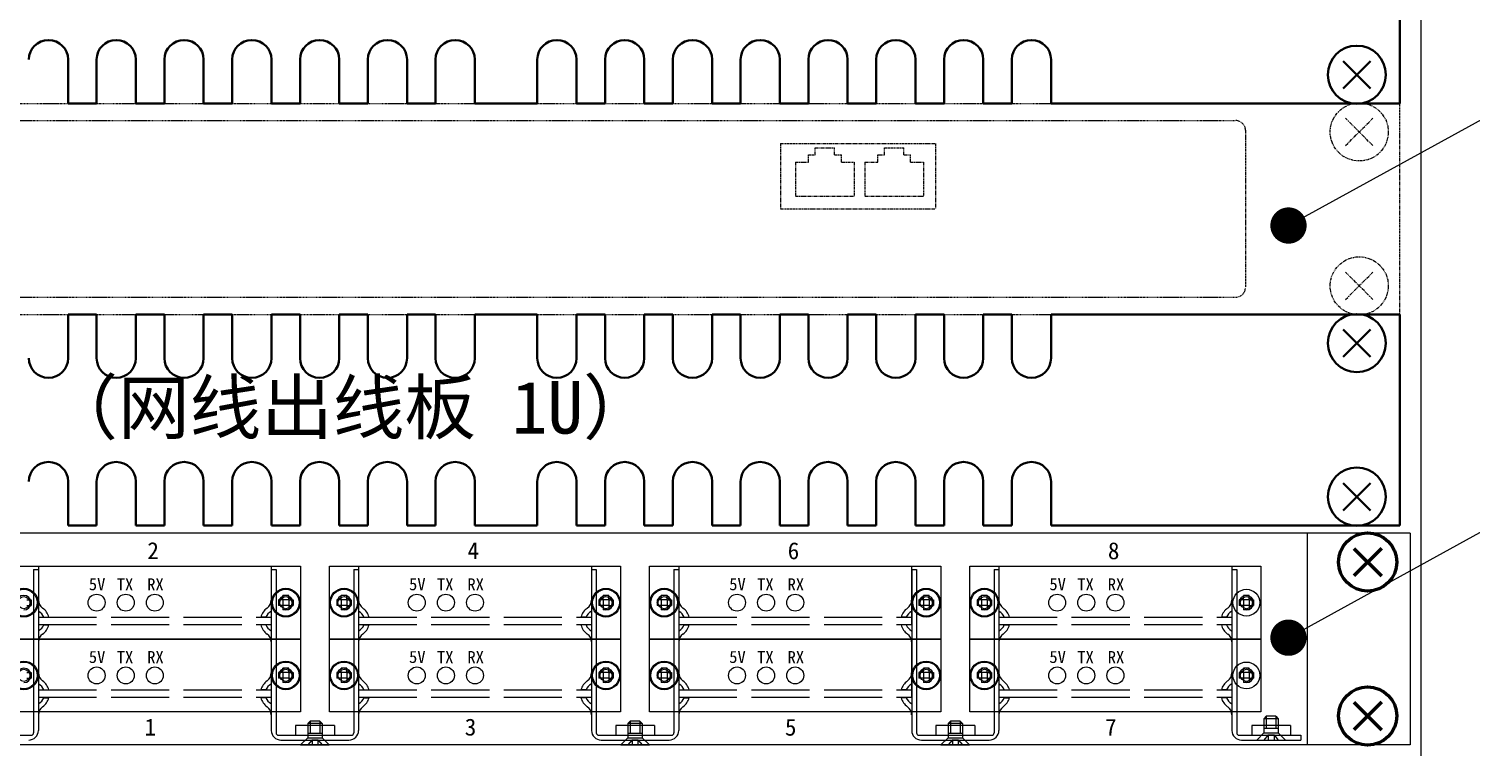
# Model space of a CAD drawing. Extents: x -75138 to 15640, y -12340 to 70479.
# Drawn here: x 3962.7 to 4260.6, y -11280.1 to -11131.7 of the extents above; entities that cross this region are included whole.
import ezdxf

# ---------------------------------------------------------------- set-up
doc = ezdxf.new("R2010")
doc.units = 0
doc.linetypes.add('ACAD_ISO02W100', pattern=[15, 12, -3])
doc.linetypes.add('PHANTOM2', pattern=[1.25, 0.625, -0.125, 0.125, -0.125, 0.125, -0.125])
doc.layers.get('0').update_dxf_attribs({"linetype": 'CONTINUOUS'})
doc.layers.add('1轮廓实线层', color=7, linetype='CONTINUOUS', lineweight=70)
doc.layers.add('轮廓', color=7, linetype='CONTINUOUS', lineweight=50)
for name, color, linetype in [('假设轮廓', 4, 'PHANTOM2'), ('尺寸线', 3, 'CONTINUOUS'), ('细实线', 2, 'CONTINUOUS'), ('虚 线', 6, 'ACAD_ISO02W100'), ('轮廓线', 7, 'CONTINUOUS')]:
    doc.layers.add(name, color=color, linetype=linetype)
doc.styles.get("Standard").update_dxf_attribs({"font": 'SIMFANG.TTF'})
doc.styles.add('仿宋', font='SIMFANG.TTF')
doc.dimstyles.new('ISO-25', dxfattribs={"dimtxt": 2.5, "dimasz": 2.5, "dimexe": 1.25, "dimexo": 0.625, "dimtad": 1, "dimdsep": 46, "dimtxsty": 'Standard', "dimcen": 2.5, "dimadec": 0, "dimazin": 0, "dimtfac": 1, "dimtmove": 0, "dimatfit": 3, "dimfxl": 0, "dimarcsym": 0})

# ---------------------------------------------------------------- blocks, each defined once
blk = doc.blocks.new('螺母')
for p, q in [((21608.19, -673.9), (21613.84, -668.25)), ((21613.84, -673.9), (21608.19, -668.25))]:
    blk.add_line(p, q)
blk.add_circle((21611.01, -671.08), 6)
blk = doc.blocks.new('路由')
at = {"color": 7, "ltscale": 0.2}
for p, q in [((4366.44, 319.26), (4849.04, 319.26)), ((4400.24, 315.71), (4815.24, 315.71)), ((4400.24, 279.21), (4815.24, 279.21)), ((4366.44, 275.66), (4849.04, 275.66))]:
    blk.add_line(p, q, dxfattribs=at)
at = {"color": 7}
for p, q in [((4849.04, 319.26), (4849.04, 275.66)), ((4837.91, 310.53), (4843.57, 316.19)), ((4843.57, 310.53), (4837.91, 316.19)), ((4817.24, 313.71), (4817.24, 281.21)), ((4721.2, 310.96), (4721.2, 297.46)), ((4721.2, 310.96), (4753.24, 310.96)), ((4728.39, 308.61), (4728.39, 310.11)), ((4728.39, 310.11), (4732.39, 310.11)), ((4732.39, 308.61), (4732.39, 310.11)), ((4742.69, 308.61), (4742.69, 310.11)), ((4742.69, 310.11), (4746.69, 310.11)), ((4746.69, 308.61), (4746.69, 310.11)), ((4753.24, 310.96), (4753.24, 297.46)), ((4724.34, 307.11), (4724.34, 300.11)), ((4724.34, 307.11), (4726.99, 307.11)), ((4726.99, 307.11), (4726.99, 308.61)), ((4726.99, 308.61), (4728.39, 308.61)), ((4732.39, 308.61), (4733.79, 308.61)), ((4733.79, 307.11), (4733.79, 308.61)), ((4733.79, 307.11), (4736.44, 307.11)), ((4736.44, 307.11), (4736.44, 300.11)), ((4738.64, 307.11), (4738.64, 300.11)), ((4738.64, 307.11), (4741.29, 307.11)), ((4741.29, 307.11), (4741.29, 308.61)), ((4741.29, 308.61), (4742.69, 308.61)), ((4746.69, 308.61), (4748.09, 308.61)), ((4748.09, 307.11), (4748.09, 308.61)), ((4748.09, 307.11), (4750.74, 307.11)), ((4750.74, 307.11), (4750.74, 300.11)), ((4724.34, 300.11), (4736.44, 300.11)), ((4738.64, 300.11), (4750.74, 300.11)), ((4721.2, 297.46), (4753.24, 297.46)), ((4843.57, 278.73), (4837.91, 284.39)), ((4837.91, 278.73), (4843.57, 284.39))]:
    blk.add_line(p, q, dxfattribs=at)
for centre in [(4840.74, 313.36), (4840.74, 281.56)]:
    blk.add_circle(centre, 6, dxfattribs=at)
blk.add_arc((4815.24, 313.71), 2, 0, 90, dxfattribs=at)
at = {"color": 7, "ltscale": 0.2}
blk.add_arc((4815.24, 281.21), 2, 270, 0, dxfattribs=at)
blk = doc.blocks.new('插卡式串口转换箱')
for centre in [(197.12, 29.41), (251.22, 29.41), (263.24, 29.41), (317.34, 29.41), (329.36, 29.41), (383.47, 29.41), (395.49, 29.41), (449.59, 29.41), (197.12, 14.38), (251.22, 14.38), (263.24, 14.38), (317.34, 14.38), (329.36, 14.38), (383.47, 14.38), (395.49, 14.38), (449.59, 14.38)]:
    blk.add_circle(centre, 2.76)
at = {"layer": '1轮廓实线层'}
for p, q in [((471.81, 40.63), (477.47, 34.96)), ((477.47, 40.63), (471.81, 34.96)), ((471.81, 8.82), (477.47, 3.15)), ((477.47, 8.82), (471.81, 3.15))]:
    blk.add_line(p, q, dxfattribs=at)
for centre in [(474.64, 37.8), (474.64, 5.99)]:
    blk.add_circle(centre, 6.01, dxfattribs=at)
at = {"layer": '细实线'}
for p, q in [((199.12, 36.26), (199.12, 2.5)), ((199.12, 36.26), (200.13, 36.26)), ((200.13, 36.26), (200.13, 3.2)), ((200.13, 36.26), (200.13, 3.01)), ((248.22, 36.26), (248.22, 3.2)), ((248.22, 36.26), (248.22, 3.01)), ((248.22, 36.26), (249.22, 36.26)), ((249.22, 36.26), (249.22, 2.51)), ((265.25, 36.26), (265.25, 2.51)), ((265.25, 36.26), (266.25, 36.26)), ((266.25, 36.26), (266.25, 3.2)), ((266.25, 36.26), (266.25, 3.01)), ((314.34, 36.26), (314.34, 3.2)), ((314.34, 36.26), (314.34, 3.01)), ((314.34, 36.26), (315.34, 36.26)), ((315.34, 36.26), (315.34, 2.51)), ((331.37, 36.26), (331.37, 2.51)), ((331.37, 36.26), (332.37, 36.26)), ((332.37, 36.26), (332.37, 3.2)), ((332.37, 36.26), (332.37, 3.01)), ((380.47, 36.26), (380.47, 3.2)), ((380.47, 36.26), (380.47, 3.01)), ((380.47, 36.26), (381.47, 36.26)), ((381.47, 36.26), (381.47, 2.51)), ((397.5, 36.26), (397.5, 2.51)), ((397.5, 36.26), (398.5, 36.26)), ((398.5, 36.26), (398.5, 3.2)), ((398.5, 36.26), (398.5, 3.01)), ((446.59, 36.26), (446.59, 3.2)), ((446.59, 36.26), (446.59, 3.01)), ((446.59, 36.26), (447.59, 36.26)), ((447.59, 36.26), (447.59, 2.5)), ((201.23, 26.4), (202.28, 26.4)), ((201.23, 26.4), (202.28, 26.4)), ((201.23, 24.8), (202.28, 24.8)), ((247.11, 26.4), (246.06, 26.4)), ((247.11, 26.4), (246.06, 26.4)), ((247.11, 24.8), (246.06, 24.8)), ((267.36, 26.4), (268.4, 26.4)), ((267.36, 26.4), (268.4, 26.4)), ((267.36, 24.8), (268.4, 24.8)), ((313.24, 26.4), (312.19, 26.4)), ((313.24, 26.4), (312.19, 26.4)), ((313.24, 24.8), (312.19, 24.8)), ((333.48, 26.4), (334.53, 26.4)), ((333.48, 26.4), (334.53, 26.4)), ((333.48, 24.8), (334.53, 24.8)), ((379.36, 26.4), (378.31, 26.4)), ((379.36, 26.4), (378.31, 26.4)), ((379.36, 24.8), (378.31, 24.8)), ((399.6, 26.4), (400.65, 26.4)), ((399.6, 26.4), (400.65, 26.4)), ((399.6, 24.8), (400.65, 24.8)), ((445.48, 26.4), (444.44, 26.4)), ((445.48, 26.4), (444.44, 26.4)), ((445.48, 24.8), (444.44, 24.8)), ((201.23, 11.37), (202.28, 11.37)), ((201.23, 11.37), (202.28, 11.37)), ((201.23, 9.77), (202.28, 9.77)), ((247.11, 11.37), (246.06, 11.37)), ((247.11, 11.37), (246.06, 11.37)), ((247.11, 9.77), (246.06, 9.77)), ((267.36, 11.37), (268.4, 11.37)), ((267.36, 11.37), (268.4, 11.37)), ((267.36, 9.77), (268.4, 9.77)), ((313.24, 11.37), (312.19, 11.37)), ((313.24, 11.37), (312.19, 11.37)), ((313.24, 9.77), (312.19, 9.77)), ((333.48, 11.37), (334.53, 11.37)), ((333.48, 11.37), (334.53, 11.37)), ((333.48, 9.77), (334.53, 9.77)), ((379.36, 11.37), (378.31, 11.37)), ((379.36, 11.37), (378.31, 11.37)), ((379.36, 9.77), (378.31, 9.77)), ((399.6, 11.37), (400.65, 11.37)), ((399.6, 11.37), (400.65, 11.37)), ((399.6, 9.77), (400.65, 9.77)), ((445.48, 11.37), (444.44, 11.37)), ((445.48, 11.37), (444.44, 11.37)), ((445.48, 9.77), (444.44, 9.77)), ((261.24, 4.01), (253.22, 4.01)), ((253.22, 4.01), (253.22, 2)), ((261.24, 4.01), (261.24, 2)), ((327.36, 4.01), (319.35, 4.01)), ((319.35, 4.01), (319.35, 2)), ((327.36, 4.01), (327.36, 2)), ((393.49, 4.01), (385.47, 4.01)), ((385.47, 4.01), (385.47, 2)), ((393.49, 4.01), (393.49, 2)), ((458.71, 4.01), (450.7, 4.01)), ((450.7, 4.01), (450.7, 2)), ((458.71, 4.01), (458.71, 2)), ((183.6, 2), (198.62, 2)), ((249.72, 2), (264.75, 2)), ((250.22, 1), (264.25, 1)), ((315.84, 2), (330.87, 2)), ((316.35, 1), (330.37, 1)), ((381.97, 2), (397, 2)), ((382.47, 1), (396.49, 1)), ((448.09, 2), (460.81, 2)), ((448.59, 1), (460.81, 1)), ((460.81, 2), (460.81, 1))]:
    blk.add_line(p, q, dxfattribs=at)
for centre in [(197.11, 29.41), (251.22, 29.4), (263.24, 29.41), (317.34, 29.4), (329.36, 29.41), (383.47, 29.4), (395.49, 29.41), (449.59, 29.4), (197.12, 14.38), (251.22, 14.38), (263.24, 14.38), (317.34, 14.38), (329.37, 14.38), (383.47, 14.38), (395.49, 14.38), (449.59, 14.38)]:
    blk.add_circle(centre, 1.25, dxfattribs=at)
for centre, radius, start, end in [((197.11, 29.41), 1.5, 270, 179.8921), ((202.13, 29.92), 2, 180, 235.1501), ((246.21, 29.92), 2, 304.8499, 0), ((251.22, 29.4), 1.5, 270, 179.8921), ((263.24, 29.41), 1.5, 270, 179.8921), ((268.25, 29.92), 2, 180, 235.1501), ((312.34, 29.92), 2, 304.8499, 0), ((317.34, 29.4), 1.5, 270, 179.8921), ((329.36, 29.41), 1.5, 270, 179.8921), ((334.38, 29.92), 2, 180, 235.1501), ((378.46, 29.92), 2, 304.8499, 0), ((383.47, 29.4), 1.5, 270, 179.8921), ((395.49, 29.41), 1.5, 270, 179.8921), ((400.5, 29.92), 2, 180, 235.1501), ((444.59, 29.92), 2, 304.8499, 0), ((449.59, 29.4), 1.5, 270, 179.8921), ((201.13, 29.36), 2, 240, 241.9275), ((199.12, 25.6), 2.25, 20.8275, 61.9275), ((199.12, 25.6), 3.26, 14.25, 55.1501), ((249.22, 25.6), 3.26, 124.8499, 165.75), ((249.22, 25.6), 2.25, 118.0725, 159.1725), ((247.22, 29.36), 2, 298.0725, 300), ((267.25, 29.36), 2, 240, 241.9275), ((265.25, 25.6), 2.25, 20.8275, 61.9275), ((265.25, 25.6), 3.26, 14.25, 55.1501), ((315.34, 25.6), 3.26, 124.8499, 165.75), ((315.34, 25.6), 2.25, 118.0725, 159.1725), ((313.34, 29.36), 2, 298.0725, 300), ((333.38, 29.36), 2, 240, 241.9275), ((331.37, 25.6), 2.25, 20.8275, 61.9275), ((331.37, 25.6), 3.26, 14.25, 55.1501), ((381.47, 25.6), 3.26, 124.8499, 165.75), ((381.47, 25.6), 2.25, 118.0725, 159.1725), ((379.46, 29.36), 2, 298.0725, 300), ((399.5, 29.36), 2, 240, 241.9275), ((397.5, 25.6), 2.25, 20.8275, 61.9275), ((397.5, 25.6), 3.26, 14.25, 55.1501), ((447.59, 25.6), 3.26, 124.8499, 165.75), ((447.59, 25.6), 2.25, 118.0725, 159.1725), ((445.59, 29.36), 2, 298.0725, 300), ((199.12, 25.6), 2.25, 298.0725, 339.1725), ((199.12, 25.6), 3.26, 304.8499, 345.75), ((249.22, 25.6), 3.26, 194.25, 235.1501), ((249.22, 25.6), 2.25, 200.8275, 241.9275), ((265.25, 25.6), 2.25, 298.0725, 339.1725), ((265.25, 25.6), 3.26, 304.8499, 345.75), ((315.34, 25.6), 3.26, 194.25, 235.1501), ((315.34, 25.6), 2.25, 200.8275, 241.9275), ((331.37, 25.6), 2.25, 298.0725, 339.1725), ((331.37, 25.6), 3.26, 304.8499, 345.75), ((381.47, 25.6), 3.26, 194.25, 235.1501), ((381.47, 25.6), 2.25, 200.8275, 241.9275), ((397.5, 25.6), 2.25, 298.0725, 339.1725), ((397.5, 25.6), 3.26, 304.8499, 345.75), ((447.59, 25.6), 3.26, 194.25, 235.1501), ((447.59, 25.6), 2.25, 200.8275, 241.9275), ((201.13, 21.84), 2, 118.0725, 120), ((202.13, 21.28), 2, 124.8499, 180), ((246.21, 21.28), 2, 0, 55.1501), ((247.22, 21.84), 2, 60, 61.9275), ((267.25, 21.84), 2, 118.0725, 120), ((268.25, 21.28), 2, 124.8499, 180), ((312.34, 21.28), 2, 0, 55.1501), ((313.34, 21.84), 2, 60, 61.9275), ((333.38, 21.84), 2, 118.0725, 120), ((334.38, 21.28), 2, 124.8499, 180), ((378.46, 21.28), 2, 0, 55.1501), ((379.46, 21.84), 2, 60, 61.9275), ((399.5, 21.84), 2, 118.0725, 120), ((400.5, 21.28), 2, 124.8499, 180), ((444.59, 21.28), 2, 0, 55.1501), ((445.59, 21.84), 2, 60, 61.9275), ((197.12, 14.38), 1.5, 270, 179.8921), ((251.22, 14.38), 1.5, 270, 179.8921), ((263.24, 14.38), 1.5, 270, 179.8921), ((317.34, 14.38), 1.5, 270, 179.8921), ((329.37, 14.38), 1.5, 270, 179.8921), ((383.47, 14.38), 1.5, 270, 179.8921), ((395.49, 14.38), 1.5, 270, 179.8921), ((449.59, 14.38), 1.5, 270, 179.8921), ((202.13, 14.89), 2, 180, 235.1501), ((201.13, 14.33), 2, 240, 241.9275), ((199.12, 10.57), 2.25, 20.8275, 61.9275), ((199.12, 10.57), 3.26, 14.25, 55.1501), ((249.22, 10.57), 3.26, 124.8499, 165.75), ((249.22, 10.57), 2.25, 118.0725, 159.1725), ((246.21, 14.89), 2, 304.8499, 0), ((247.22, 14.33), 2, 298.0725, 300), ((268.25, 14.89), 2, 180, 235.1501), ((267.25, 14.33), 2, 240, 241.9275), ((265.25, 10.57), 2.25, 20.8275, 61.9275), ((265.25, 10.57), 3.26, 14.25, 55.1501), ((315.34, 10.57), 3.26, 124.8499, 165.75), ((315.34, 10.57), 2.25, 118.0725, 159.1725), ((312.34, 14.89), 2, 304.8499, 0), ((313.34, 14.33), 2, 298.0725, 300), ((334.38, 14.89), 2, 180, 235.1501), ((333.38, 14.33), 2, 240, 241.9275), ((331.37, 10.57), 2.25, 20.8275, 61.9275), ((331.37, 10.57), 3.26, 14.25, 55.1501), ((381.47, 10.57), 3.26, 124.8499, 165.75), ((381.47, 10.57), 2.25, 118.0725, 159.1725), ((378.46, 14.89), 2, 304.8499, 0), ((379.46, 14.33), 2, 298.0725, 300), ((400.5, 14.89), 2, 180, 235.1501), ((399.5, 14.33), 2, 240, 241.9275), ((397.5, 10.57), 2.25, 20.8275, 61.9275), ((397.5, 10.57), 3.26, 14.25, 55.1501), ((447.59, 10.57), 3.26, 124.8499, 165.75), ((447.59, 10.57), 2.25, 118.0725, 159.1725), ((444.59, 14.89), 2, 304.8499, 0), ((445.59, 14.33), 2, 298.0725, 300), ((199.12, 10.57), 2.25, 298.0725, 339.1725), ((199.12, 10.57), 3.26, 304.8499, 345.75), ((249.22, 10.57), 3.26, 194.25, 235.1501), ((249.22, 10.57), 2.25, 200.8275, 241.9275), ((265.25, 10.57), 2.25, 298.0725, 339.1725), ((265.25, 10.57), 3.26, 304.8499, 345.75), ((315.34, 10.57), 3.26, 194.25, 235.1501), ((315.34, 10.57), 2.25, 200.8275, 241.9275), ((331.37, 10.57), 2.25, 298.0725, 339.1725), ((331.37, 10.57), 3.26, 304.8499, 345.75), ((381.47, 10.57), 3.26, 194.25, 235.1501), ((381.47, 10.57), 2.25, 200.8275, 241.9275), ((397.5, 10.57), 2.25, 298.0725, 339.1725), ((397.5, 10.57), 3.26, 304.8499, 345.75), ((447.59, 10.57), 3.26, 194.25, 235.1501), ((447.59, 10.57), 2.25, 200.8275, 241.9275), ((201.13, 6.81), 2, 118.0725, 120), ((202.13, 6.25), 2, 124.8499, 180), ((246.21, 6.25), 2, 0, 55.1501), ((247.22, 6.81), 2, 60, 61.9275), ((267.25, 6.81), 2, 118.0725, 120), ((268.25, 6.25), 2, 124.8499, 180), ((312.34, 6.25), 2, 0, 55.1501), ((313.34, 6.81), 2, 60, 61.9275), ((333.38, 6.81), 2, 118.0725, 120), ((334.38, 6.25), 2, 124.8499, 180), ((378.46, 6.25), 2, 0, 55.1501), ((379.46, 6.81), 2, 60, 61.9275), ((399.5, 6.81), 2, 118.0725, 120), ((400.5, 6.25), 2, 124.8499, 180), ((444.59, 6.25), 2, 0, 55.1501), ((445.59, 6.81), 2, 60, 61.9275), ((198.12, 3.01), 2, 270, 0), ((250.22, 3.01), 2, 180, 270), ((264.25, 3.01), 2, 270, 0), ((316.35, 3.01), 2, 180, 270), ((330.37, 3.01), 2, 270, 0), ((382.47, 3.01), 2, 180, 270), ((396.49, 3.01), 2, 270, 0), ((448.59, 3.01), 2, 180, 270), ((198.62, 2.5), 0.501, 270, 0), ((249.72, 2.51), 0.501, 180, 270), ((264.75, 2.51), 0.501, 270, 0), ((315.84, 2.51), 0.501, 180, 270), ((330.87, 2.51), 0.501, 270, 0), ((381.97, 2.51), 0.501, 180, 270), ((397, 2.51), 0.501, 270, 0), ((448.09, 2.5), 0.501, 180, 270)]:
    blk.add_arc(centre, radius, start, end, dxfattribs=at)
at = {"layer": '虚 线'}
for p, q in [((200.12, 36.92), (200.12, 21.89)), ((248.22, 36.92), (248.22, 21.89)), ((266.25, 36.92), (266.25, 21.89)), ((314.34, 36.92), (314.34, 21.89)), ((332.37, 36.92), (332.37, 21.89)), ((380.46, 36.92), (380.46, 21.89)), ((398.5, 36.92), (398.5, 21.89)), ((446.59, 36.92), (446.59, 21.89)), ((200.12, 26.4), (248.22, 26.4)), ((200.12, 24.9), (248.22, 24.9)), ((266.25, 26.4), (314.34, 26.4)), ((266.25, 24.9), (314.34, 24.9)), ((332.37, 26.4), (380.46, 26.4)), ((332.37, 24.9), (380.46, 24.9)), ((398.5, 26.4), (446.59, 26.4)), ((398.5, 24.9), (446.59, 24.9)), ((200.12, 21.89), (200.12, 6.86)), ((200.12, 21.89), (200.12, 6.86)), ((248.22, 21.89), (248.22, 6.86)), ((266.25, 21.89), (266.25, 6.86)), ((314.34, 21.89), (314.34, 6.86)), ((332.37, 21.89), (332.37, 6.86)), ((380.46, 21.89), (380.46, 6.86)), ((398.5, 21.89), (398.5, 6.86)), ((446.59, 21.89), (446.59, 6.86)), ((200.12, 11.37), (248.22, 11.37)), ((200.12, 9.87), (248.22, 9.87)), ((266.25, 11.37), (314.34, 11.37)), ((266.25, 9.87), (314.34, 9.87)), ((332.37, 11.37), (380.46, 11.37)), ((332.37, 9.87), (380.46, 9.87)), ((398.5, 11.37), (446.59, 11.37)), ((398.5, 9.87), (446.59, 9.87)), ((256.24, 4.91), (255.75, 4.43)), ((258.71, 4.43), (255.75, 4.43)), ((255.75, 4.43), (255.75, 1.48)), ((258.22, 4.91), (256.24, 4.91)), ((256.24, 4.91), (256.24, 2.37)), ((258.22, 4.91), (258.22, 2.37)), ((258.22, 4.91), (258.71, 4.43)), ((258.71, 4.43), (258.71, 1.48)), ((322.36, 4.91), (321.88, 4.43)), ((324.83, 4.43), (321.88, 4.43)), ((321.88, 4.43), (321.88, 1.48)), ((324.35, 4.91), (322.36, 4.91)), ((322.36, 4.91), (322.36, 2.37)), ((324.35, 4.91), (324.35, 2.37)), ((324.35, 4.91), (324.83, 4.43)), ((324.83, 4.43), (324.83, 1.48)), ((388.49, 4.91), (388, 4.43)), ((390.96, 4.43), (388, 4.43)), ((388, 4.43), (388, 1.48)), ((390.47, 4.91), (388.49, 4.91)), ((388.49, 4.91), (388.49, 2.37)), ((390.47, 4.91), (390.47, 2.37)), ((390.47, 4.91), (390.96, 4.43)), ((390.96, 4.43), (390.96, 1.48)), ((453.71, 5.92), (453.22, 5.43)), ((456.18, 5.43), (453.22, 5.43)), ((453.22, 5.43), (453.22, 2.48)), ((456.18, 3.37), (453.22, 3.37)), ((455.69, 5.92), (453.71, 5.92)), ((453.71, 5.92), (453.71, 3.37)), ((455.69, 5.92), (455.69, 3.37)), ((455.69, 5.92), (456.18, 5.43)), ((456.18, 5.43), (456.18, 2.48)), ((254.27, 0), (255.75, 1.48)), ((254.27, 0), (260.19, 0)), ((258.71, 2.37), (255.75, 2.37)), ((255.75, 1.48), (258.71, 1.48)), ((256.64, 1.09), (255.75, 0)), ((256.64, 1.09), (256.64, 0)), ((256.64, 1.09), (257.82, 1.09)), ((257.82, 1.09), (257.82, 0)), ((257.82, 1.09), (258.72, 0)), ((260.19, 0), (258.71, 1.48)), ((320.4, 0), (321.88, 1.48)), ((320.4, 0), (326.31, 0)), ((322.76, 1.09), (321.87, 0)), ((324.83, 2.37), (321.88, 2.37)), ((321.88, 1.48), (324.83, 1.48)), ((322.76, 1.09), (322.76, 0)), ((322.76, 1.09), (323.95, 1.09)), ((323.95, 1.09), (323.95, 0)), ((323.95, 1.09), (324.84, 0)), ((326.31, 0), (324.83, 1.48)), ((386.52, 0), (388, 1.48)), ((386.52, 0), (392.44, 0)), ((388.89, 1.09), (387.99, 0)), ((390.96, 2.37), (388, 2.37)), ((388, 1.48), (390.96, 1.48)), ((388.89, 1.09), (388.89, 0)), ((388.89, 1.09), (390.07, 1.09)), ((390.07, 1.09), (390.07, 0)), ((390.07, 1.09), (390.97, 0)), ((392.44, 0), (390.96, 1.48)), ((451.75, 1), (453.22, 2.48)), ((451.75, 1), (457.66, 1)), ((453.22, 2.48), (456.18, 2.48)), ((454.11, 2.09), (453.22, 1)), ((454.11, 2.09), (454.11, 1)), ((454.11, 2.09), (455.3, 2.09)), ((455.3, 2.09), (455.3, 1)), ((455.3, 2.09), (456.19, 1)), ((457.66, 1), (456.18, 2.48))]:
    blk.add_line(p, q, dxfattribs=at)
at = {"layer": '轮廓线'}
for p, q in [((483.41, 43.78), (0, 43.78)), ((462.12, 43.78), (462.12, 0)), ((483.41, 43.78), (483.41, 0)), ((254.23, 36.92), (254.23, 6.86)), ((320.35, 36.92), (320.35, 6.86)), ((386.47, 36.92), (386.47, 6.86)), ((452.6, 36.92), (452.6, 6.86)), ((197.71, 30), (198.61, 30)), ((198.61, 30), (198.61, 28.81)), ((249.73, 30), (249.73, 28.81)), ((250.63, 30), (249.73, 30)), ((250.63, 30), (250.63, 30.89)), ((251.81, 30.89), (250.63, 30.89)), ((250.63, 30), (250.63, 28.81)), ((251.81, 30), (250.63, 30)), ((251.81, 30), (251.81, 30.89)), ((251.81, 30), (251.81, 28.81)), ((251.81, 30), (252.71, 30)), ((252.71, 30), (252.71, 28.81)), ((261.76, 30), (261.76, 28.81)), ((262.65, 30), (261.76, 30)), ((262.65, 30), (262.65, 30.89)), ((263.83, 30.89), (262.65, 30.89)), ((262.65, 30), (262.65, 28.81)), ((263.83, 30), (262.65, 30)), ((263.83, 30), (263.83, 30.89)), ((263.83, 30), (263.83, 28.81)), ((263.83, 30), (264.73, 30)), ((264.73, 30), (264.73, 28.81)), ((315.86, 30), (315.86, 28.81)), ((316.75, 30), (315.86, 30)), ((316.75, 30), (316.75, 30.89)), ((317.94, 30.89), (316.75, 30.89)), ((316.75, 30), (316.75, 28.81)), ((317.94, 30), (316.75, 30)), ((317.94, 30), (317.94, 30.89)), ((317.94, 30), (317.94, 28.81)), ((317.94, 30), (318.83, 30)), ((318.83, 30), (318.83, 28.81)), ((327.88, 30), (327.88, 28.82)), ((328.77, 30), (327.88, 30)), ((328.77, 30), (328.77, 30.89)), ((329.95, 30.89), (328.77, 30.89)), ((328.77, 30), (328.77, 28.82)), ((329.95, 30), (328.77, 30)), ((329.95, 30), (329.95, 30.89)), ((329.95, 30), (329.95, 28.82)), ((329.95, 30), (330.85, 30)), ((330.85, 30), (330.85, 28.82)), ((381.98, 30), (381.98, 28.81)), ((382.88, 30), (381.98, 30)), ((382.88, 30), (382.88, 30.89)), ((384.06, 30.89), (382.88, 30.89)), ((382.88, 30), (382.88, 28.81)), ((384.06, 30), (382.88, 30)), ((384.06, 30), (384.06, 30.89)), ((384.06, 30), (384.06, 28.81)), ((384.06, 30), (384.95, 30)), ((384.95, 30), (384.95, 28.81)), ((394, 30), (394, 28.81)), ((394.9, 30), (394, 30)), ((394.9, 30), (394.9, 30.89)), ((396.08, 30.89), (394.9, 30.89)), ((394.9, 30), (394.9, 28.81)), ((396.08, 30), (394.9, 30)), ((396.08, 30), (396.08, 30.89)), ((396.08, 30), (396.08, 28.81)), ((396.08, 30), (396.98, 30)), ((396.98, 30), (396.98, 28.81)), ((448.11, 30), (448.11, 28.81)), ((449, 30), (448.11, 30)), ((449, 30), (449, 30.89)), ((450.18, 30.89), (449, 30.89)), ((449, 30), (449, 28.81)), ((450.18, 30), (449, 30)), ((450.18, 30), (450.18, 30.89)), ((450.18, 30), (450.18, 28.81)), ((450.18, 30), (451.08, 30)), ((451.08, 30), (451.08, 28.81)), ((197.71, 28.81), (198.61, 28.81)), ((250.63, 28.81), (249.73, 28.81)), ((251.81, 28.81), (250.63, 28.81)), ((250.63, 28.81), (250.63, 27.92)), ((251.81, 27.92), (250.63, 27.92)), ((251.81, 28.81), (251.81, 27.92)), ((251.81, 28.81), (252.71, 28.81)), ((262.65, 28.81), (261.76, 28.81)), ((263.83, 28.81), (262.65, 28.81)), ((262.65, 28.81), (262.65, 27.92)), ((263.83, 27.92), (262.65, 27.92)), ((263.83, 28.81), (263.83, 27.92)), ((263.83, 28.81), (264.73, 28.81)), ((316.75, 28.81), (315.86, 28.81)), ((317.94, 28.81), (316.75, 28.81)), ((316.75, 28.81), (316.75, 27.92)), ((317.94, 27.92), (316.75, 27.92)), ((317.94, 28.81), (317.94, 27.92)), ((317.94, 28.81), (318.83, 28.81)), ((328.77, 28.82), (327.88, 28.82)), ((329.95, 28.82), (328.77, 28.82)), ((328.77, 28.82), (328.77, 27.92)), ((329.95, 27.92), (328.77, 27.92)), ((329.95, 28.82), (329.95, 27.92)), ((329.95, 28.82), (330.85, 28.82)), ((382.88, 28.81), (381.98, 28.81)), ((384.06, 28.81), (382.88, 28.81)), ((382.88, 28.81), (382.88, 27.92)), ((384.06, 27.92), (382.88, 27.92)), ((384.06, 28.81), (384.06, 27.92)), ((384.06, 28.81), (384.95, 28.81)), ((394.9, 28.81), (394, 28.81)), ((396.08, 28.81), (394.9, 28.81)), ((394.9, 28.81), (394.9, 27.92)), ((396.08, 27.92), (394.9, 27.92)), ((396.08, 28.81), (396.08, 27.92)), ((396.08, 28.81), (396.98, 28.81)), ((449, 28.81), (448.11, 28.81)), ((450.18, 28.81), (449, 28.81)), ((449, 28.81), (449, 27.92)), ((450.18, 27.92), (449, 27.92)), ((450.18, 28.81), (450.18, 27.92)), ((450.18, 28.81), (451.08, 28.81)), ((197.71, 14.97), (198.61, 14.97)), ((198.61, 14.97), (198.61, 13.79)), ((249.73, 14.97), (249.73, 13.79)), ((250.63, 14.97), (249.73, 14.97)), ((250.63, 14.97), (250.63, 15.86)), ((251.81, 15.86), (250.63, 15.86)), ((250.63, 14.97), (250.63, 13.79)), ((251.81, 14.97), (250.63, 14.97)), ((251.81, 14.97), (251.81, 15.86)), ((251.81, 14.97), (251.81, 13.79)), ((251.81, 14.97), (252.71, 14.97)), ((252.71, 14.97), (252.71, 13.79)), ((261.76, 14.97), (261.76, 13.79)), ((262.65, 14.97), (261.76, 14.97)), ((262.65, 14.97), (262.65, 15.86)), ((263.83, 15.86), (262.65, 15.86)), ((262.65, 14.97), (262.65, 13.79)), ((263.83, 14.97), (262.65, 14.97)), ((263.83, 14.97), (263.83, 15.86)), ((263.83, 14.97), (263.83, 13.79)), ((263.83, 14.97), (264.73, 14.97)), ((264.73, 14.97), (264.73, 13.79)), ((315.86, 14.97), (315.86, 13.79)), ((316.75, 14.97), (315.86, 14.97)), ((316.75, 14.97), (316.75, 15.86)), ((317.94, 15.86), (316.75, 15.86)), ((316.75, 14.97), (316.75, 13.79)), ((317.94, 14.97), (316.75, 14.97)), ((317.94, 14.97), (317.94, 15.86)), ((317.94, 14.97), (317.94, 13.79)), ((317.94, 14.97), (318.83, 14.97)), ((318.83, 14.97), (318.83, 13.79)), ((327.88, 14.97), (327.88, 13.79)), ((328.77, 14.97), (327.88, 14.97)), ((328.77, 14.97), (328.77, 15.86)), ((329.95, 15.86), (328.77, 15.86)), ((328.77, 14.97), (328.77, 13.79)), ((329.95, 14.97), (328.77, 14.97)), ((329.95, 14.97), (329.95, 15.86)), ((329.95, 14.97), (329.95, 13.79)), ((329.95, 14.97), (330.85, 14.97)), ((330.85, 14.97), (330.85, 13.79)), ((381.98, 14.97), (381.98, 13.79)), ((382.88, 14.97), (381.98, 14.97)), ((382.88, 14.97), (382.88, 15.86)), ((384.06, 15.86), (382.88, 15.86)), ((382.88, 14.97), (382.88, 13.79)), ((384.06, 14.97), (382.88, 14.97)), ((384.06, 14.97), (384.06, 15.86)), ((384.06, 14.97), (384.06, 13.79)), ((384.06, 14.97), (384.95, 14.97)), ((384.95, 14.97), (384.95, 13.79)), ((394, 14.97), (394, 13.79)), ((394.9, 14.97), (394, 14.97)), ((394.9, 14.97), (394.9, 15.86)), ((396.08, 15.86), (394.9, 15.86)), ((394.9, 14.97), (394.9, 13.79)), ((396.08, 14.97), (394.9, 14.97)), ((396.08, 14.97), (396.08, 15.86)), ((396.08, 14.97), (396.08, 13.79)), ((396.08, 14.97), (396.98, 14.97)), ((396.98, 14.97), (396.98, 13.79)), ((448.11, 14.97), (448.11, 13.79)), ((449, 14.97), (448.11, 14.97)), ((449, 14.97), (449, 15.86)), ((450.18, 15.86), (449, 15.86)), ((449, 14.97), (449, 13.79)), ((450.18, 14.97), (449, 14.97)), ((450.18, 14.97), (450.18, 15.86)), ((450.18, 14.97), (450.18, 13.79)), ((450.18, 14.97), (451.08, 14.97)), ((451.08, 14.97), (451.08, 13.79)), ((197.71, 13.79), (198.61, 13.79)), ((250.63, 13.79), (249.73, 13.79)), ((251.81, 13.79), (250.63, 13.79)), ((250.63, 13.79), (250.63, 12.89)), ((251.81, 12.89), (250.63, 12.89)), ((251.81, 13.79), (251.81, 12.89)), ((251.81, 13.79), (252.71, 13.79)), ((262.65, 13.79), (261.76, 13.79)), ((263.83, 13.79), (262.65, 13.79)), ((262.65, 13.79), (262.65, 12.89)), ((263.83, 12.89), (262.65, 12.89)), ((263.83, 13.79), (263.83, 12.89)), ((263.83, 13.79), (264.73, 13.79)), ((316.75, 13.79), (315.86, 13.79)), ((317.94, 13.79), (316.75, 13.79)), ((316.75, 13.79), (316.75, 12.89)), ((317.94, 12.89), (316.75, 12.89)), ((317.94, 13.79), (317.94, 12.89)), ((317.94, 13.79), (318.83, 13.79)), ((328.77, 13.79), (327.88, 13.79)), ((329.95, 13.79), (328.77, 13.79)), ((328.77, 13.79), (328.77, 12.89)), ((329.95, 12.89), (328.77, 12.89)), ((329.95, 13.79), (329.95, 12.89)), ((329.95, 13.79), (330.85, 13.79)), ((382.88, 13.79), (381.98, 13.79)), ((384.06, 13.79), (382.88, 13.79)), ((382.88, 13.79), (382.88, 12.89)), ((384.06, 12.89), (382.88, 12.89)), ((384.06, 13.79), (384.06, 12.89)), ((384.06, 13.79), (384.95, 13.79)), ((394.9, 13.79), (394, 13.79)), ((396.08, 13.79), (394.9, 13.79)), ((394.9, 13.79), (394.9, 12.89)), ((396.08, 12.89), (394.9, 12.89)), ((396.08, 13.79), (396.08, 12.89)), ((396.08, 13.79), (396.98, 13.79)), ((449, 13.79), (448.11, 13.79)), ((450.18, 13.79), (449, 13.79)), ((449, 13.79), (449, 12.89)), ((450.18, 12.89), (449, 12.89)), ((450.18, 13.79), (450.18, 12.89)), ((450.18, 13.79), (451.08, 13.79)), ((483.41, 0), (0, 0))]:
    blk.add_line(p, q, dxfattribs=at)
for points in [[(194.11, 36.92), (254.23, 36.92), (254.23, 21.89), (194.11, 21.89)], [(260.24, 36.92), (320.35, 36.92), (320.35, 21.89), (260.24, 21.89)], [(326.36, 36.92), (386.47, 36.92), (386.47, 21.89), (326.36, 21.89)], [(392.49, 36.92), (452.6, 36.92), (452.6, 21.89), (392.49, 21.89)], [(194.11, 21.89), (254.23, 21.89), (254.23, 6.86), (194.11, 6.86)], [(260.24, 21.89), (320.35, 21.89), (320.35, 6.86), (260.24, 6.86)], [(326.36, 21.89), (386.47, 21.89), (386.47, 6.86), (326.36, 6.86)], [(392.49, 21.89), (452.6, 21.89), (452.6, 6.86), (392.49, 6.86)]]:
    blk.add_lwpolyline(points, close=True, dxfattribs=at)
for centre, radius in [((197.12, 29.41), 2.96), ((212.15, 29.41), 1.75), ((218.16, 29.41), 1.75), ((224.17, 29.41), 1.75), ((251.22, 29.41), 2.96), ((263.24, 29.41), 2.96), ((278.27, 29.41), 1.75), ((284.28, 29.41), 1.75), ((290.29, 29.41), 1.75), ((317.34, 29.4), 2.96), ((329.36, 29.41), 2.96), ((344.4, 29.41), 1.75), ((350.41, 29.41), 1.75), ((356.42, 29.41), 1.75), ((383.47, 29.4), 2.96), ((395.49, 29.41), 2.96), ((410.52, 29.41), 1.75), ((416.53, 29.41), 1.75), ((422.54, 29.41), 1.75), ((197.12, 14.38), 2.96), ((212.15, 14.38), 1.75), ((218.16, 14.38), 1.75), ((224.17, 14.38), 1.75), ((251.22, 14.38), 2.96), ((263.24, 14.38), 2.96), ((278.27, 14.38), 1.75), ((284.28, 14.38), 1.75), ((290.29, 14.38), 1.75), ((317.34, 14.38), 2.96), ((329.36, 14.38), 2.96), ((344.4, 14.38), 1.75), ((350.41, 14.38), 1.75), ((356.42, 14.38), 1.75), ((383.47, 14.38), 2.96), ((395.49, 14.38), 2.96), ((410.52, 14.38), 1.75), ((416.53, 14.38), 1.75), ((422.54, 14.38), 1.75)]:
    blk.add_circle(centre, radius, dxfattribs=at)
at = {"layer": '轮廓线', "attachment_point": 3}
for s, insert, char_height in [('{\\fSimHei|b0|i0|c134|p2;2}', (225.01, 41.92), 3.5066), ('{\\fSimHei|b0|i0|c134|p2;4}', (291.13, 41.92), 3.5066), ('{\\fSimHei|b0|i0|c134|p2;6}', (357.25, 41.89), 3.5066), ('{\\fSimHei|b0|i0|c134|p2;8}', (423.38, 41.89), 3.5066), ('{\\fSimHei|b0|i0|c134|p2;5V}', (213.95, 34.48), 2.5047), ('{\\fSimHei|b0|i0|c134|p2;TX}', (219.71, 34.43), 2.5047), ('{\\fSimHei|b0|i0|c134|p2;RX}', (226, 34.43), 2.5047), ('{\\fSimHei|b0|i0|c134|p2;5V}', (280.08, 34.48), 2.5047), ('{\\fSimHei|b0|i0|c134|p2;TX}', (285.84, 34.43), 2.5047), ('{\\fSimHei|b0|i0|c134|p2;RX}', (292.13, 34.43), 2.5047), ('{\\fSimHei|b0|i0|c134|p2;5V}', (346.2, 34.48), 2.5047), ('{\\fSimHei|b0|i0|c134|p2;TX}', (351.96, 34.43), 2.5047), ('{\\fSimHei|b0|i0|c134|p2;RX}', (358.25, 34.43), 2.5047), ('{\\fSimHei|b0|i0|c134|p2;5V}', (412.32, 34.48), 2.5047), ('{\\fSimHei|b0|i0|c134|p2;TX}', (418.08, 34.43), 2.5047), ('{\\fSimHei|b0|i0|c134|p2;RX}', (424.37, 34.43), 2.5047), ('{\\fSimHei|b0|i0|c134|p2;5V}', (213.95, 19.45), 2.5047), ('{\\fSimHei|b0|i0|c134|p2;TX}', (219.71, 19.4), 2.5047), ('{\\fSimHei|b0|i0|c134|p2;RX}', (226, 19.4), 2.5047), ('{\\fSimHei|b0|i0|c134|p2;5V}', (280.08, 19.45), 2.5047), ('{\\fSimHei|b0|i0|c134|p2;TX}', (285.84, 19.4), 2.5047), ('{\\fSimHei|b0|i0|c134|p2;RX}', (292.13, 19.4), 2.5047), ('{\\fSimHei|b0|i0|c134|p2;5V}', (346.2, 19.45), 2.5047), ('{\\fSimHei|b0|i0|c134|p2;TX}', (351.96, 19.4), 2.5047), ('{\\fSimHei|b0|i0|c134|p2;RX}', (358.25, 19.4), 2.5047), ('{\\fSimHei|b0|i0|c134|p2;5V}', (412.32, 19.45), 2.5047), ('{\\fSimHei|b0|i0|c134|p2;TX}', (418.08, 19.4), 2.5047), ('{\\fSimHei|b0|i0|c134|p2;RX}', (424.37, 19.4), 2.5047), ('{\\fSimHei|b0|i0|c134|p2;1}', (224.43, 5.45), 3.5066), ('{\\fSimHei|b0|i0|c134|p2;3}', (290.56, 5.45), 3.5066), ('{\\fSimHei|b0|i0|c134|p2;5}', (356.68, 5.43), 3.5066), ('{\\fSimHei|b0|i0|c134|p2;7}', (422.81, 5.43), 3.5066)]:
    blk.add_mtext(s, dxfattribs=dict(at, insert=insert, char_height=char_height))

msp = doc.modelspace()

# ---------------------------------------------------------------- linework, layer by layer
msp.add_line((4250.19, -9591.9), (4250.19, -11769.95))
at = {"layer": '轮廓'}
for p, q in [((4245.89, -11103.48), (4245.89, -11147.08)), ((3970.84, -11147.08), (3970.84, -11138.03)), ((3976.74, -11147.08), (3976.74, -11138.03)), ((3984.84, -11147.08), (3984.84, -11138.03)), ((3990.74, -11147.08), (3990.74, -11138.03)), ((3998.84, -11147.08), (3998.84, -11138.03)), ((4004.74, -11147.08), (4004.74, -11138.03)), ((4012.84, -11147.08), (4012.84, -11138.03)), ((4018.74, -11147.08), (4018.74, -11138.03)), ((4026.84, -11147.08), (4026.84, -11138.03)), ((4032.74, -11147.08), (4032.74, -11138.03)), ((4040.84, -11147.08), (4040.84, -11138.03)), ((4046.74, -11147.08), (4046.74, -11138.03)), ((4054.84, -11147.08), (4054.84, -11138.03)), ((4067.74, -11147.08), (4067.74, -11138.03)), ((4075.84, -11147.08), (4075.84, -11138.03)), ((4081.74, -11147.08), (4081.74, -11138.03)), ((4089.84, -11147.08), (4089.84, -11138.03)), ((4095.74, -11147.08), (4095.74, -11138.03)), ((4103.84, -11147.08), (4103.84, -11138.03)), ((4109.74, -11147.08), (4109.74, -11138.03)), ((4117.84, -11147.08), (4117.84, -11138.03)), ((4123.74, -11147.08), (4123.74, -11138.03)), ((4131.84, -11147.08), (4131.84, -11138.03)), ((4137.74, -11147.08), (4137.74, -11138.03)), ((4145.84, -11147.08), (4145.84, -11138.03)), ((4151.74, -11147.08), (4151.74, -11138.03)), ((4159.84, -11147.08), (4159.84, -11138.03)), ((4165.74, -11147.08), (4165.74, -11138.03)), ((4173.84, -11147.08), (4173.84, -11138.03)), ((3970.84, -11190.68), (3970.84, -11199.73)), ((3976.74, -11190.68), (3976.74, -11199.73)), ((3984.84, -11190.68), (3984.84, -11199.73)), ((3990.74, -11190.68), (3990.74, -11199.73)), ((3998.84, -11190.68), (3998.84, -11199.73)), ((4004.74, -11190.68), (4004.74, -11199.73)), ((4012.84, -11190.68), (4012.84, -11199.73)), ((4018.74, -11190.68), (4018.74, -11199.73)), ((4026.84, -11190.68), (4026.84, -11199.73)), ((4032.74, -11190.68), (4032.74, -11199.73)), ((4040.84, -11190.68), (4040.84, -11199.73)), ((4046.74, -11190.68), (4046.74, -11199.73)), ((4054.84, -11190.68), (4054.84, -11199.73)), ((4067.74, -11190.68), (4067.74, -11199.73)), ((4075.84, -11190.68), (4075.84, -11199.73)), ((4081.74, -11190.68), (4081.74, -11199.73)), ((4089.84, -11190.68), (4089.84, -11199.73)), ((4095.74, -11190.68), (4095.74, -11199.73)), ((4103.84, -11190.68), (4103.84, -11199.73)), ((4109.74, -11190.68), (4109.74, -11199.73)), ((4117.84, -11190.68), (4117.84, -11199.73)), ((4123.74, -11190.68), (4123.74, -11199.73)), ((4131.84, -11190.68), (4131.84, -11199.73)), ((4137.74, -11190.68), (4137.74, -11199.73)), ((4145.84, -11190.68), (4145.84, -11199.73)), ((4151.74, -11190.68), (4151.74, -11199.73)), ((4159.84, -11190.68), (4159.84, -11199.73)), ((4165.74, -11190.68), (4165.74, -11199.73)), ((4173.84, -11190.68), (4173.84, -11199.73)), ((4245.89, -11190.68), (4245.89, -11234.28)), ((3970.84, -11234.28), (3970.84, -11225.23)), ((3976.74, -11234.28), (3976.74, -11225.23)), ((3984.84, -11234.28), (3984.84, -11225.23)), ((3990.74, -11234.28), (3990.74, -11225.23)), ((3998.84, -11234.28), (3998.84, -11225.23)), ((4004.74, -11234.28), (4004.74, -11225.23)), ((4012.84, -11234.28), (4012.84, -11225.23)), ((4018.74, -11234.28), (4018.74, -11225.23)), ((4026.84, -11234.28), (4026.84, -11225.23)), ((4032.74, -11234.28), (4032.74, -11225.23)), ((4040.84, -11234.28), (4040.84, -11225.23)), ((4046.74, -11234.28), (4046.74, -11225.23)), ((4054.84, -11234.28), (4054.84, -11225.23)), ((4067.74, -11234.28), (4067.74, -11225.23)), ((4075.84, -11234.28), (4075.84, -11225.23)), ((4081.74, -11234.28), (4081.74, -11225.23)), ((4089.84, -11234.28), (4089.84, -11225.23)), ((4095.74, -11234.28), (4095.74, -11225.23)), ((4103.84, -11234.28), (4103.84, -11225.23)), ((4109.74, -11234.28), (4109.74, -11225.23)), ((4117.84, -11234.28), (4117.84, -11225.23)), ((4123.74, -11234.28), (4123.74, -11225.23)), ((4131.84, -11234.28), (4131.84, -11225.23)), ((4137.74, -11234.28), (4137.74, -11225.23)), ((4145.84, -11234.28), (4145.84, -11225.23)), ((4151.74, -11234.28), (4151.74, -11225.23)), ((4159.84, -11234.28), (4159.84, -11225.23)), ((4165.74, -11234.28), (4165.74, -11225.23)), ((4173.84, -11234.28), (4173.84, -11225.23))]:
    msp.add_line(p, q, dxfattribs=at)
at = {"layer": '轮廓', "ltscale": 0.2}
for p, q in [((3970.84, -11147.08), (3976.74, -11147.08)), ((3984.84, -11147.08), (3990.74, -11147.08)), ((3998.84, -11147.08), (4004.74, -11147.08)), ((4012.84, -11147.08), (4018.74, -11147.08)), ((4026.84, -11147.08), (4032.74, -11147.08)), ((4040.84, -11147.08), (4046.74, -11147.08)), ((4054.84, -11147.08), (4067.74, -11147.08)), ((4075.84, -11147.08), (4081.74, -11147.08)), ((4089.84, -11147.08), (4095.74, -11147.08)), ((4103.84, -11147.08), (4109.74, -11147.08)), ((4117.84, -11147.08), (4123.74, -11147.08)), ((4131.84, -11147.08), (4137.74, -11147.08)), ((4145.84, -11147.08), (4151.74, -11147.08)), ((4159.84, -11147.08), (4165.74, -11147.08)), ((4173.84, -11147.08), (4245.89, -11147.08)), ((3970.84, -11190.68), (3976.74, -11190.68)), ((3970.84, -11190.68), (3976.74, -11190.68)), ((3984.84, -11190.68), (3990.74, -11190.68)), ((3984.84, -11190.68), (3990.74, -11190.68)), ((3998.84, -11190.68), (4004.74, -11190.68)), ((3998.84, -11190.68), (4004.74, -11190.68)), ((4012.84, -11190.68), (4018.74, -11190.68)), ((4012.84, -11190.68), (4018.74, -11190.68)), ((4026.84, -11190.68), (4032.74, -11190.68)), ((4026.84, -11190.68), (4032.74, -11190.68)), ((4040.84, -11190.68), (4046.74, -11190.68)), ((4040.84, -11190.68), (4046.74, -11190.68)), ((4054.84, -11190.68), (4067.74, -11190.68)), ((4054.84, -11190.68), (4067.74, -11190.68)), ((4075.84, -11190.68), (4081.74, -11190.68)), ((4075.84, -11190.68), (4081.74, -11190.68)), ((4089.84, -11190.68), (4095.74, -11190.68)), ((4089.84, -11190.68), (4095.74, -11190.68)), ((4103.84, -11190.68), (4109.74, -11190.68)), ((4103.84, -11190.68), (4109.74, -11190.68)), ((4117.84, -11190.68), (4123.74, -11190.68)), ((4117.84, -11190.68), (4123.74, -11190.68)), ((4131.84, -11190.68), (4137.74, -11190.68)), ((4131.84, -11190.68), (4137.74, -11190.68)), ((4145.84, -11190.68), (4151.74, -11190.68)), ((4145.84, -11190.68), (4151.74, -11190.68)), ((4159.84, -11190.68), (4165.74, -11190.68)), ((4159.84, -11190.68), (4165.74, -11190.68)), ((4173.84, -11190.68), (4245.89, -11190.68)), ((4173.84, -11190.68), (4245.89, -11190.68)), ((3970.84, -11234.28), (3976.74, -11234.28)), ((3984.84, -11234.28), (3990.74, -11234.28)), ((3998.84, -11234.28), (4004.74, -11234.28)), ((4012.84, -11234.28), (4018.74, -11234.28)), ((4026.84, -11234.28), (4032.74, -11234.28)), ((4040.84, -11234.28), (4046.74, -11234.28)), ((4054.84, -11234.28), (4067.74, -11234.28)), ((4075.84, -11234.28), (4081.74, -11234.28)), ((4089.84, -11234.28), (4095.74, -11234.28)), ((4103.84, -11234.28), (4109.74, -11234.28)), ((4117.84, -11234.28), (4123.74, -11234.28)), ((4131.84, -11234.28), (4137.74, -11234.28)), ((4145.84, -11234.28), (4151.74, -11234.28)), ((4159.84, -11234.28), (4165.74, -11234.28)), ((4173.84, -11234.28), (4245.89, -11234.28))]:
    msp.add_line(p, q, dxfattribs=at)
at = {"layer": '轮廓'}
for centre, start, end in [((3966.79, -11138.03), 0, 180), ((3980.79, -11138.03), 0, 180), ((3994.79, -11138.03), 0, 180), ((4008.79, -11138.03), 0, 180), ((4022.79, -11138.03), 0, 180), ((4036.79, -11138.03), 0, 180), ((4050.79, -11138.03), 0, 180), ((4071.79, -11138.03), 0, 180), ((4085.79, -11138.03), 0, 180), ((4099.79, -11138.03), 0, 180), ((4113.79, -11138.03), 0, 180), ((4127.79, -11138.03), 0, 180), ((4141.79, -11138.03), 0, 180), ((4155.79, -11138.03), 0, 180), ((4169.79, -11138.03), 0, 180), ((3966.79, -11199.73), 180, 0), ((3980.79, -11199.73), 180, 0), ((3994.79, -11199.73), 180, 0), ((4008.79, -11199.73), 180, 0), ((4022.79, -11199.73), 180, 0), ((4036.79, -11199.73), 180, 0), ((4050.79, -11199.73), 180, 0), ((4071.79, -11199.73), 180, 0), ((4085.79, -11199.73), 180, 0), ((4099.79, -11199.73), 180, 0), ((4113.79, -11199.73), 180, 0), ((4127.79, -11199.73), 180, 0), ((4141.79, -11199.73), 180, 0), ((4155.79, -11199.73), 180, 0), ((4169.79, -11199.73), 180, 0), ((3966.79, -11225.23), 0, 180), ((3980.79, -11225.23), 0, 180), ((3994.79, -11225.23), 0, 180), ((4008.79, -11225.23), 0, 180), ((4022.79, -11225.23), 0, 180), ((4036.79, -11225.23), 0, 180), ((4050.79, -11225.23), 0, 180), ((4071.79, -11225.23), 0, 180), ((4085.79, -11225.23), 0, 180), ((4099.79, -11225.23), 0, 180), ((4113.79, -11225.23), 0, 180), ((4127.79, -11225.23), 0, 180), ((4141.79, -11225.23), 0, 180), ((4155.79, -11225.23), 0, 180), ((4169.79, -11225.23), 0, 180)]:
    msp.add_arc(centre, 4.05, start, end, dxfattribs=at)

# ---------------------------------------------------------------- block references
at = {"color": 7, "linetype": 'ByBlock'}
msp.add_blockref('插卡式串口转换箱', (3764.59, -11279.66), dxfattribs=at)
at = {"layer": '假设轮廓', "color": 7, "linetype": 'ByBlock'}
msp.add_blockref('路由', (-603.25, -11466.34), dxfattribs=at)
at = {"layer": '轮廓', "rotation": 180}
for p in [(25848, -11812.23, -2550.16), (25848, -11899.43, -2550.16)]:
    msp.add_blockref('螺母', p, dxfattribs=at)
at = {"layer": '轮廓', "xscale": -1}
msp.add_blockref('螺母', (25848, -10525.53, -2550.16), dxfattribs=at)
msp.add_blockref('螺母', (25848, -10525.53, -2550.16), dxfattribs=at)

# ---------------------------------------------------------------- texts
at = {"layer": '尺寸线', "insert": (3966.37, -11204.46), "char_height": 10.838, "attachment_point": 1, "style": '仿宋'}
msp.add_mtext('（网线出线板 1U）', dxfattribs=at)

# ---------------------------------------------------------------- leaders
at = {"layer": '尺寸线'}
for points in [[(4222.88, -11172.32), (4432.72, -11056.79), (4499.35, -11056.79)], [(4222.88, -11257.49), (4432.72, -11141.96), (4499.35, -11141.96)]]:
    msp.add_leader(points, dimstyle='ISO-25', override={"dimscale": 12, "dimtad": 0, "dimldrblk": 'DotSmall'}, dxfattribs=at)

doc.saveas('drawing.dxf')
